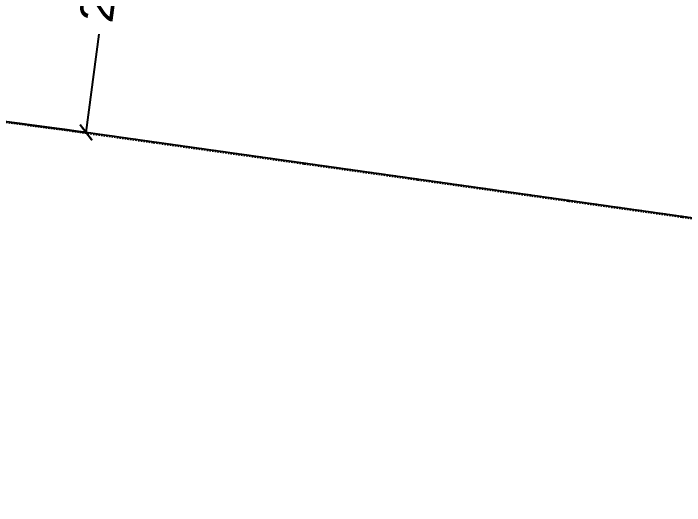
# Model space of a CAD drawing. Header units: millimetres. Extents: x -176651 to 424033, y -469666 to 486614.
# Drawn here: x 128485 to 138090, y 74948 to 81985 of the extents above; entities that cross this region are included whole.
import ezdxf

# ---------------------------------------------------------------- set-up
doc = ezdxf.new("R2010")
doc.units = ezdxf.units.MM
doc.header["$PDMODE"] = 35
doc.header["$PDSIZE"] = 0.1
doc.linetypes.add('Site boundary$0$DASHDOT', pattern=[25.4, 12.7, -6.35, 0, -6.35])
doc.layers.get('Defpoints').update_dxf_attribs({"color": 252})
doc.layers.add('ad-Dimension', color=4, linetype='Continuous')
doc.layers.add('ad-Plinth', color=8, linetype='Continuous')
doc.layers.add('ad-Plot Boundary', color=6, linetype='Continuous', true_color=0xff00ff)
doc.layers.add('Site boundary$0$ad-Site Boundary', color=1, linetype='Site boundary$0$DASHDOT', lineweight=35, true_color=0xff0000)
doc.styles.get("Standard").update_dxf_attribs({"font": 'arial.ttf'})
doc.dimstyles.new('Copy of A-100-DIM-INT (MM-FT)', dxfattribs={"dimscale": 500, "dimtxt": 2.4, "dimasz": 1, "dimexe": 0, "dimexo": 0, "dimgap": 1, "dimtad": 0, "dimdec": 0, "dimlfac": 0.03937, "dimdsep": 46, "dimlunit": 3, "dimtxsty": 'Standard', "dimblk": 'ARCHTICK', "dimcen": 0.025, "dimclrd": 256, "dimclre": 256, "dimclrt": 256, "dimazin": 2, "dimtfac": 1, "dimtdec": 0, "dimtix": 1, "dimtmove": 2, "dimatfit": 3, "dimldrblk": 'ARCHTICK', "dimfxl": 1, "dimtolj": 1, "dimtzin": 0, "dimarcsym": 0})

# ---------------------------------------------------------------- blocks, each defined once
blk = doc.blocks.new('Site boundary')
at = {"layer": 'Site boundary$0$ad-Site Boundary', "ltscale": 1.5}
blk.add_lwpolyline([(20081.3, 95597.3), (40505, 92786.7), (60922.1, 89780.6), (85284.4, 86291.9), (101404.2, 84185.6), (113350.6, 82444.5), (129248.7, 80318.7), (143418.8, 78323.2), (149320.2, 77286.4), (152952.4, 75662.7), (149411.5, 48881.1), (148166, 41049.4), (146842.3, 28124.9), (159656, 28124.9), (171661.1, 25444.8), (189619.8, 21708.3), (205452.7, 18160.9), (228276, 13341.9), (246130.4, 9481.5), (252990.5, 8151.2), (266912.7, 5190.7), (284265, 1493.3)], dxfattribs=at)
blk = doc.blocks.new('zw$A88E')
at = {"layer": 'ad-Plot Boundary', "ltscale": 5}
blk.add_lwpolyline([(-214624.4, -390951.1), (-218256.5, -389327.4), (-224158, -388290.6), (-238328, -386295.1), (-245191.9, -385377.3), (-240945.3, -353249.6), (-210179.2, -357329.9)], close=True, dxfattribs=at)
blk = doc.blocks.new('_ArchTick')
at = {"color": 0, "linetype": 'ByBlock', "const_width": 0.15}
blk.add_lwpolyline([(-0.5, -0.5), (0.5, 0.5)], dxfattribs=at)
blk = doc.blocks.new('*D19')
at = {"layer": 'ad-Dimension', "lineweight": -2, "transparency": 16777216}
for p, q in [((0, 0), (1102.9, 0)), ((1102.9, 0), (1102.9, -1419.3)), ((1102.9, -6100), (1102.9, -4680.7)), ((0, -6100), (1102.9, -6100))]:
    blk.add_line(p, q, dxfattribs=at)
at = {"layer": 'Defpoints', "color": 0, "ltscale": 5, "transparency": 16777216}
for p in [(0, 0), (0, -6100), (1102.9, -6100)]:
    blk.add_point(p, dxfattribs=at)
at = {"layer": 'ad-Dimension', "lineweight": -2, "ltscale": 5, "transparency": 16777216, "xscale": 200, "yscale": 200, "zscale": 200}
for p, rotation in [((1102.9, 0), 90), ((1102.9, -6100), 270)]:
    blk.add_blockref('_ArchTick', p, dxfattribs=dict(at, rotation=rotation))
at = {"layer": 'ad-Dimension', "ltscale": 5, "transparency": 16777216, "insert": (1102.9, -3050), "char_height": 480, "attachment_point": 5, "rotation": 90}
blk.add_mtext("\\A1;20' [6100]", dxfattribs=at)
blk = doc.blocks.new('A$C92fa9908')
at = {"layer": 'ad-Dimension'}
dim = blk.add_linear_dim(base=(1102.9, -6100), p1=(0, 0), p2=(0, -6100), angle=90, dimstyle='Copy of A-100-DIM-INT (MM-FT)', override={"dimscale": 200}, dxfattribs=at)
dim.commit()
dim.dimension.update_dxf_attribs({"geometry": '*D19', "text_midpoint": (1102.9, -3050)})
blk = doc.blocks.new('zw$C194')
at = {"layer": 'ad-Plinth', "ltscale": 5, "rotation": 352.47038764227}
blk.add_blockref('A$C92fa9908', (-62608.4, -342283.4), dxfattribs=at)

msp = doc.modelspace()

# ---------------------------------------------------------------- block references
msp.add_blockref('Site boundary', (0, 0))
at = {"ltscale": 5}
msp.add_blockref('zw$C194', (191838.8, 428758.8), dxfattribs=at)
at = {"layer": 'ad-Plot Boundary', "ltscale": 5}
msp.add_blockref('zw$A88E', (367576.8, 466613.8), dxfattribs=at)

doc.saveas('drawing.dxf')
